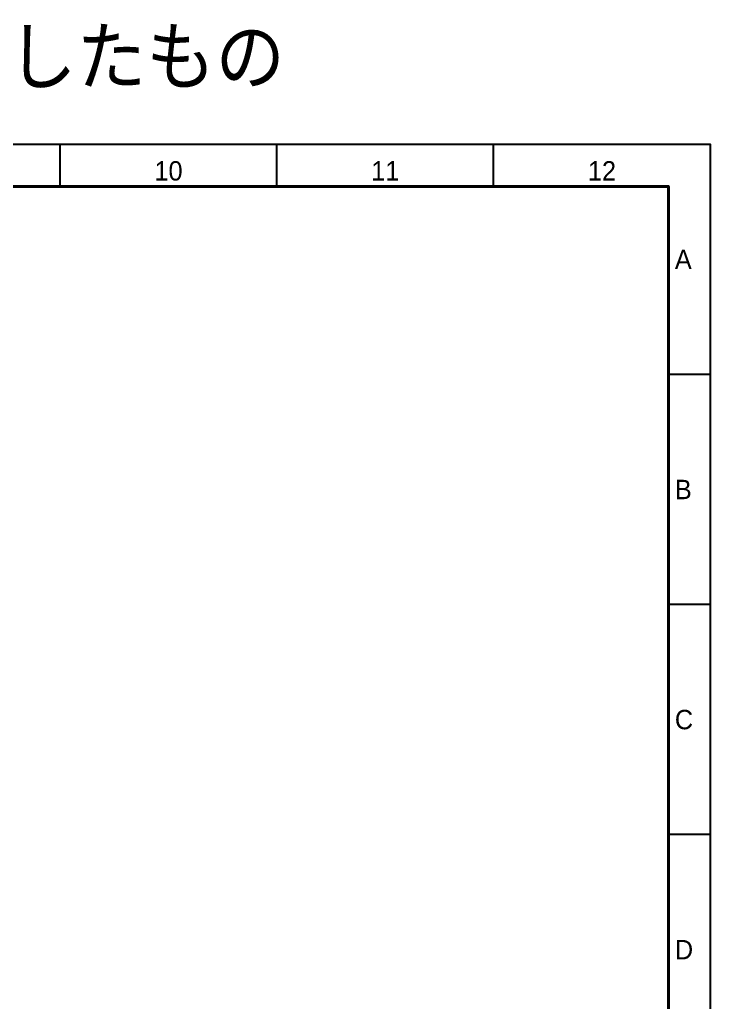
# Model space of a CAD drawing. Header units: millimetres. Extents: x 0 to 13385, y -24 to 3112.
# Drawn here: x 12290 to 13385, y 1556 to 3112 of the extents above; entities that cross this region are included whole.
import ezdxf
from ezdxf.enums import TextEntityAlignment as Align

# ---------------------------------------------------------------- set-up
doc = ezdxf.new("R2010")
doc.units = ezdxf.units.MM
doc.header["$LTSCALE"] = 2
doc.layers.add('07_TEXT', color=3, linetype='Continuous', lineweight=13)
doc.layers.add('99_図枠', color=7, linetype='Continuous', lineweight=40)
doc.styles.add('KSS_TXT', font='txt.shx', dxfattribs={"bigfont": 'extfont2.shx'})
doc.styles.add('表題用', font='MS PGothic.ttf')

msp = doc.modelspace()

# ---------------------------------------------------------------- linework, layer by layer
at = {"layer": '99_図枠', "lineweight": 25}
for p, q in [((12354.639, 2848.079), (12354.639, 2914.6)), ((12354.639, 2848.079), (12354.639, 2914.6)), ((12698.146, 2848.079), (12698.146, 2914.6)), ((13041.652, 2848.079), (13041.652, 2914.6)), ((13385.159, 2550.238), (13318.637, 2550.238)), ((13385.159, 2185.876), (13318.637, 2185.876)), ((13385.159, 1821.513), (13318.637, 1821.513))]:
    msp.add_line(p, q, dxfattribs=at)
at = {"layer": '99_図枠'}
msp.add_lwpolyline([(9462.441, 66.224), (13318.637, 66.224), (13318.637, 2848.079), (9462.441, 2848.079)], close=True, dxfattribs=at)
at = {"layer": 'Defpoints'}
msp.add_lwpolyline([(9263.081, 0), (13385.159, 0), (13385.159, 2914.6), (9263.081, 2914.6)], close=True, dxfattribs=at)

# ---------------------------------------------------------------- texts
at = {"layer": '07_TEXT', "insert": (9300.925, 3100.611), "char_height": 100, "attachment_point": 1, "style": 'KSS_TXT'}
msp.add_mtext('変更発注時の図から、図番のみを他の図面と同シリーズに戻したもの', dxfattribs=at)
at = {"layer": '99_図枠', "lineweight": 13, "style": '表題用'}
for s, p in [('10', (12526.393, 2848.079)), ('11', (12869.899, 2848.079)), ('12', (13213.405, 2848.079))]:
    msp.add_text(s, height=30.7022, dxfattribs=at).set_placement(p, align=Align.BOTTOM_CENTER)
for s, p in [('A', (13328.871, 2732.419)), ('B', (13328.871, 2368.057)), ('C', (13328.871, 2003.695)), ('D', (13328.871, 1639.332))]:
    msp.add_text(s, height=30.702, dxfattribs=at).set_placement(p, align=Align.MIDDLE_LEFT)

doc.saveas('drawing.dxf')
